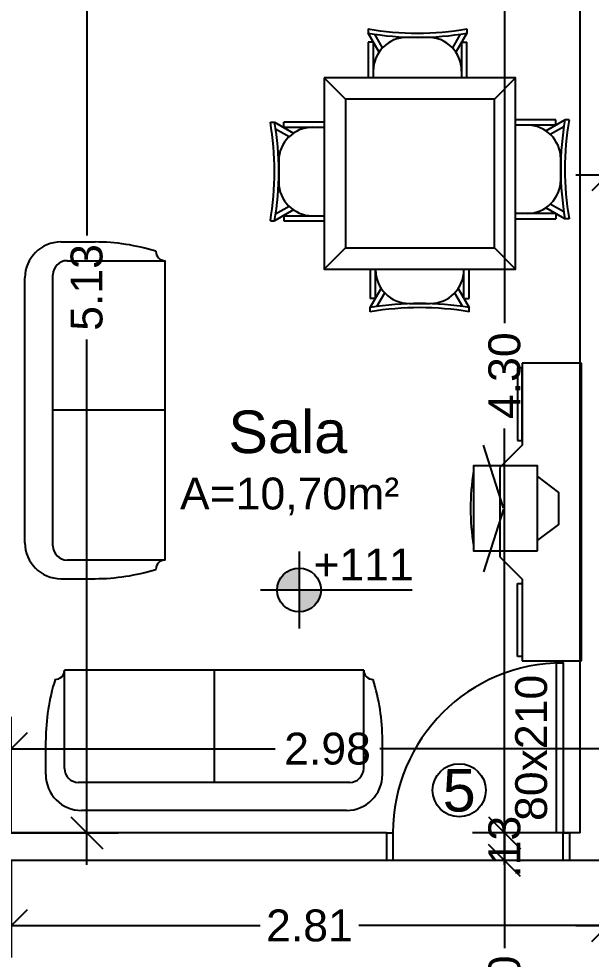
# Model space of a CAD drawing. Extents: x -120 to 178, y 5 to 129.
# Drawn here: x 17.32 to 20.012, y 86.52 to 90.942 of the extents above; entities that cross this region are included whole.
import ezdxf
from ezdxf.enums import TextEntityAlignment as Align

# ---------------------------------------------------------------- set-up
doc = ezdxf.new("R2010")
doc.units = 0
doc.header["$MEASUREMENT"] = 0
doc.layers.get('0').update_dxf_attribs({"linetype": 'CONTINUOUS'})
doc.layers.get('DEFPOINTS').update_dxf_attribs({"linetype": 'CONTINUOUS'})
for name, color, linetype in [('cota', 1, 'CONTINUOUS'), ('janela-porta', 6, 'CONTINUOUS'), ('moveis', 253, 'CONTINUOUS'), ('nivel', 4, 'CONTINUOUS'), ('parede', 2, 'CONTINUOUS'), ('piso', 4, 'CONTINUOUS'), ('texto', 7, 'CONTINUOUS'), ('vegetacao', 82, 'CONTINUOUS')]:
    doc.layers.add(name, color=color, linetype=linetype)
doc.styles.add('ROMANS', font='arial.ttf', dxfattribs={"height": 1.5})
doc.styles.get("Standard").update_dxf_attribs({"font": 'arial.ttf'})
doc.dimstyles.new('cotass', dxfattribs={"dimtxt": 0.15, "dimasz": 0.15, "dimexe": 0.15, "dimexo": 0, "dimgap": 0.05, "dimtad": 0, "dimzin": 4, "dimdsep": 46, "dimtxsty": 'Standard', "dimblk": 'OBLIQUE', "dimcen": 0, "dimdle": 0.15, "dimclrd": 256, "dimclrt": 4, "dimadec": 0, "dimazin": 1, "dimtfac": 1, "dimtix": 1, "dimtofl": 0, "dimtmove": 0, "dimatfit": 3, "dimldrblk": 'OPEN30', "dimfxl": 0, "dimtolj": 1, "dimtzin": 0, "dimlwd": -1, "dimarcsym": 0})

# ---------------------------------------------------------------- blocks, each defined once
blk = doc.blocks.new('_Oblique')
at = {"color": 0, "linetype": 'ByBlock', "lineweight": -2}
blk.add_line((-0.5, -0.5), (0.5, 0.5), dxfattribs=at)
blk = doc.blocks.new('*D80')
at = {"layer": 'cota', "transparency": 16777216}
for p, q in [((19.6044, 91.5637), (19.6044, 89.5113)), ((19.6044, 86.9637), (19.6044, 89.0161))]:
    blk.add_line(p, q, dxfattribs=at)
at = {"layer": 'cota', "color": 0, "lineweight": -2, "transparency": 16777216}
for p, q in [((19.9594, 91.4137), (19.4544, 91.4137)), ((19.9594, 87.1137), (19.4544, 87.1137))]:
    blk.add_line(p, q, dxfattribs=at)
at = {"layer": 'DEFPOINTS', "color": 0, "transparency": 16777216}
for p in [(19.9594, 91.4137), (19.6044, 87.1137), (19.9594, 87.1137)]:
    blk.add_point(p, dxfattribs=at)
at = {"layer": 'cota', "transparency": 16777216, "xscale": 0.15, "yscale": 0.15, "zscale": 0.15}
for p, rotation in [((19.6044, 91.4137), 90), ((19.6044, 87.1137), 270)]:
    blk.add_blockref('_Oblique', p, dxfattribs=dict(at, rotation=rotation))
at = {"layer": 'cota', "color": 4, "transparency": 16777216, "insert": (19.6044, 89.2637), "char_height": 0.15, "attachment_point": 5, "rotation": 90}
blk.add_mtext('\\A1;4.30', dxfattribs=at)
blk = doc.blocks.new('_Open30')
at = {"color": 0, "linetype": 'ByBlock', "lineweight": -2}
for p, q in [((-1, 0.268), (0, 0)), ((0, 0), (-1, -0.268)), ((0, 0), (-1, 0))]:
    blk.add_line(p, q, dxfattribs=at)
blk = doc.blocks.new('*D81')
at = {"layer": 'cota', "transparency": 16777216}
for p, q in [((19.6044, 87.1137), (19.6044, 87.2637)), ((19.6044, 86.9837), (19.6044, 86.8337))]:
    blk.add_line(p, q, dxfattribs=at)
at = {"layer": 'cota', "color": 0, "lineweight": -2, "transparency": 16777216}
for p, q in [((19.9594, 87.1137), (19.4544, 87.1137)), ((19.9594, 86.9837), (19.4544, 86.9837))]:
    blk.add_line(p, q, dxfattribs=at)
at = {"layer": 'DEFPOINTS', "color": 0, "transparency": 16777216}
for p in [(19.9594, 87.1137), (19.6044, 86.9837), (19.9594, 86.9837)]:
    blk.add_point(p, dxfattribs=at)
at = {"layer": 'cota', "transparency": 16777216, "xscale": 0.15, "yscale": 0.15, "zscale": 0.15}
for p, rotation in [((19.6044, 87.1137), 270), ((19.6044, 86.9837), 90)]:
    blk.add_blockref('_Oblique', p, dxfattribs=dict(at, rotation=rotation))
at = {"layer": 'cota', "color": 4, "transparency": 16777216, "insert": (19.6044, 87.0487), "char_height": 0.15, "attachment_point": 5, "rotation": 90}
blk.add_mtext('\\A1;.13', dxfattribs=at)
blk = doc.blocks.new('*D82')
at = {"layer": 'cota', "transparency": 16777216}
for p, q in [((19.6044, 87.1337), (19.6044, 86.5712)), ((19.6044, 85.5337), (19.6044, 86.0962))]:
    blk.add_line(p, q, dxfattribs=at)
at = {"layer": 'cota', "color": 0, "lineweight": -2, "transparency": 16777216}
for p, q in [((19.9594, 86.9837), (19.4544, 86.9837)), ((20.4743, 85.6837), (19.4544, 85.6837))]:
    blk.add_line(p, q, dxfattribs=at)
at = {"layer": 'DEFPOINTS', "color": 0, "transparency": 16777216}
for p in [(19.9594, 86.9837), (19.6044, 85.6837), (20.4743, 85.6837)]:
    blk.add_point(p, dxfattribs=at)
at = {"layer": 'cota', "transparency": 16777216, "xscale": 0.15, "yscale": 0.15, "zscale": 0.15}
for p, rotation in [((19.6044, 86.9837), 90), ((19.6044, 85.6837), 270)]:
    blk.add_blockref('_Oblique', p, dxfattribs=dict(at, rotation=rotation))
at = {"layer": 'cota', "color": 4, "transparency": 16777216, "insert": (19.6044, 86.3337), "char_height": 0.15, "attachment_point": 5, "rotation": 90}
blk.add_mtext('\\A1;1.30', dxfattribs=at)
blk = doc.blocks.new('*D191')
at = {"layer": 'cota', "color": 0, "lineweight": -2, "transparency": 16777216}
for p, q in [((20.0894, 89.7637), (20.0894, 90.3587)), ((21.5894, 89.7637), (21.5894, 90.3587))]:
    blk.add_line(p, q, dxfattribs=at)
at = {"layer": 'cota', "transparency": 16777216}
for p, q in [((19.9394, 90.2087), (20.6019, 90.2087)), ((21.7394, 90.2087), (21.0769, 90.2087))]:
    blk.add_line(p, q, dxfattribs=at)
at = {"layer": 'DEFPOINTS', "color": 0, "transparency": 16777216}
for p in [(20.0894, 90.2087), (20.0894, 89.7637), (21.5894, 89.7637)]:
    blk.add_point(p, dxfattribs=at)
at = {"layer": 'cota', "transparency": 16777216, "xscale": 0.15, "yscale": 0.15, "zscale": 0.15, "rotation": 180}
blk.add_blockref('_Oblique', (20.0894, 90.2087), dxfattribs=at)
at = {"layer": 'cota', "transparency": 16777216, "xscale": 0.15, "yscale": 0.15, "zscale": 0.15}
blk.add_blockref('_Oblique', (21.5894, 90.2087), dxfattribs=at)
at = {"layer": 'cota', "color": 4, "transparency": 16777216, "insert": (20.8394, 90.2087), "char_height": 0.15, "attachment_point": 5}
blk.add_mtext('\\A1;1.50', dxfattribs=at)
blk = doc.blocks.new('*D201')
at = {"layer": 'cota', "color": 0, "lineweight": -2, "transparency": 16777216}
for p, q in [((17.2843, 86.9837), (17.2843, 86.5277)), ((20.0894, 86.9837), (20.0894, 86.5277))]:
    blk.add_line(p, q, dxfattribs=at)
at = {"layer": 'cota', "transparency": 16777216}
for p, q in [((17.1343, 86.6777), (18.4552, 86.6777)), ((20.2394, 86.6777), (18.9185, 86.6777))]:
    blk.add_line(p, q, dxfattribs=at)
at = {"layer": 'DEFPOINTS', "color": 0, "transparency": 16777216}
for p in [(17.2843, 86.9837), (20.0894, 86.9837), (20.0894, 86.6777)]:
    blk.add_point(p, dxfattribs=at)
at = {"layer": 'cota', "transparency": 16777216, "xscale": 0.15, "yscale": 0.15, "zscale": 0.15, "rotation": 180}
blk.add_blockref('_Oblique', (17.2843, 86.6777), dxfattribs=at)
at = {"layer": 'cota', "transparency": 16777216, "xscale": 0.15, "yscale": 0.15, "zscale": 0.15}
blk.add_blockref('_Oblique', (20.0894, 86.6777), dxfattribs=at)
at = {"layer": 'cota', "color": 4, "transparency": 16777216, "insert": (18.6868, 86.6777), "char_height": 0.15, "attachment_point": 5}
blk.add_mtext('\\A1;2.81', dxfattribs=at)
blk = doc.blocks.new('*D202')
at = {"layer": 'cota', "color": 0, "lineweight": -2, "transparency": 16777216}
for p, q in [((20.0894, 86.9837), (20.0894, 86.5277)), ((23.2193, 86.9837), (23.2193, 86.5277))]:
    blk.add_line(p, q, dxfattribs=at)
at = {"layer": 'cota', "transparency": 16777216}
for p, q in [((19.9394, 86.6777), (21.4096, 86.6777)), ((23.3693, 86.6777), (21.8991, 86.6777))]:
    blk.add_line(p, q, dxfattribs=at)
at = {"layer": 'DEFPOINTS', "color": 0, "transparency": 16777216}
for p in [(20.0894, 86.9837), (23.2193, 86.9837), (23.2193, 86.6777)]:
    blk.add_point(p, dxfattribs=at)
at = {"layer": 'cota', "transparency": 16777216, "xscale": 0.15, "yscale": 0.15, "zscale": 0.15, "rotation": 180}
blk.add_blockref('_Oblique', (20.0894, 86.6777), dxfattribs=at)
at = {"layer": 'cota', "transparency": 16777216, "xscale": 0.15, "yscale": 0.15, "zscale": 0.15}
blk.add_blockref('_Oblique', (23.2193, 86.6777), dxfattribs=at)
at = {"layer": 'cota', "color": 4, "transparency": 16777216, "insert": (21.6544, 86.6777), "char_height": 0.15, "attachment_point": 5}
blk.add_mtext('\\A1;3.13', dxfattribs=at)
blk = doc.blocks.new('*D220')
at = {"layer": 'cota', "transparency": 16777216}
for p, q in [((17.6394, 92.3937), (17.6394, 89.9235)), ((17.6394, 86.9637), (17.6394, 89.4339))]:
    blk.add_line(p, q, dxfattribs=at)
at = {"layer": 'cota', "color": 0, "lineweight": -2, "transparency": 16777216}
for p, q in [((17.2843, 92.2437), (17.7894, 92.2437)), ((17.2843, 87.1137), (17.7894, 87.1137))]:
    blk.add_line(p, q, dxfattribs=at)
at = {"layer": 'DEFPOINTS', "color": 0, "transparency": 16777216}
for p in [(17.2843, 92.2437), (17.2843, 87.1137), (17.6394, 87.1137)]:
    blk.add_point(p, dxfattribs=at)
at = {"layer": 'cota', "transparency": 16777216, "xscale": 0.15, "yscale": 0.15, "zscale": 0.15}
for p, rotation in [((17.6394, 92.2437), 90), ((17.6394, 87.1137), 270)]:
    blk.add_blockref('_Oblique', p, dxfattribs=dict(at, rotation=rotation))
at = {"layer": 'cota', "color": 4, "transparency": 16777216, "insert": (17.6394, 89.6787), "char_height": 0.15, "attachment_point": 5, "rotation": 90}
blk.add_mtext('\\A1;5.13', dxfattribs=at)
blk = doc.blocks.new('*D274')
at = {"layer": 'cota', "color": 0, "lineweight": -2, "transparency": 16777216}
for p, q in [((17.2843, 87.1137), (17.2843, 87.6592)), ((20.2594, 87.1137), (20.2594, 87.6592))]:
    blk.add_line(p, q, dxfattribs=at)
at = {"layer": 'cota', "transparency": 16777216}
for p, q in [((17.1343, 87.5092), (18.5256, 87.5092)), ((20.4094, 87.5092), (19.0181, 87.5092))]:
    blk.add_line(p, q, dxfattribs=at)
at = {"layer": 'DEFPOINTS', "color": 0, "transparency": 16777216}
for p in [(20.2594, 87.5092), (17.2843, 87.1137), (20.2594, 87.1137)]:
    blk.add_point(p, dxfattribs=at)
at = {"layer": 'cota', "transparency": 16777216, "xscale": 0.15, "yscale": 0.15, "zscale": 0.15, "rotation": 180}
blk.add_blockref('_Oblique', (17.2843, 87.5092), dxfattribs=at)
at = {"layer": 'cota', "transparency": 16777216, "xscale": 0.15, "yscale": 0.15, "zscale": 0.15}
blk.add_blockref('_Oblique', (20.2594, 87.5092), dxfattribs=at)
at = {"layer": 'cota', "color": 4, "transparency": 16777216, "insert": (18.7719, 87.5092), "char_height": 0.15, "attachment_point": 5}
blk.add_mtext('\\A1;2.98', dxfattribs=at)
blk = doc.blocks.new('NIVEL')
at = {"layer": 'nivel'}
h = blk.add_hatch(color=256, dxfattribs=at)
h.paths.add_polyline_path([(0, 0.1375, 0.414214), (-0.1375, 0), (0, 0)])
h.paths.add_polyline_path([(0, 0), (0, -0.1375, 0.414214), (0.1375, 0)])
for p, q in [((0, 0.2417), (0, -0.2417)), ((0.7095, 0), (-0.2418, 0))]:
    blk.add_line(p, q, dxfattribs=at)
blk.add_circle((0, 0), 0.1375, dxfattribs=at)

msp = doc.modelspace()

# ---------------------------------------------------------------- hatches: boundary and pattern name
at = {"layer": 'vegetacao'}
h = msp.add_hatch(dxfattribs=at)
h.set_pattern_fill('ANGLE', color=256, scale=2, style=0)
h.set_pattern_definition([(0, (4.21934, 69.4), (0, 0.55), [0.4, -0.15]), (90, (4.21934, 69.4), (-0.55, 3e-17), [0.4, -0.15])])
edge = h.paths.add_edge_path()
edge.add_line((33.5894, 75.9237), (33.5894, 116.2837))
edge.add_line((33.5894, 116.2837), (9.8693, 116.2837))
edge.add_line((9.8693, 116.2837), (9.8693, 110.2837))
edge.add_line((9.8693, 110.2837), (27.5894, 110.2837))
edge.add_arc((27.5894, 107.2837), 3, 0, 90, ccw=False)
edge.add_line((30.5894, 107.2837), (30.5894, 75.9237))
edge.add_line((30.5894, 75.9237), (33.5894, 75.9237))

# ---------------------------------------------------------------- linework, layer by layer
at = {"layer": 'cota', "color": 6}
msp.add_circle((19.3911, 87.3143), 0.125, dxfattribs=at)
at = {"layer": 'janela-porta', "color": 6, "linetype": 'Continuous'}
msp.add_lwpolyline([(19.8794, 87.1137), (19.8494, 87.1137), (19.8494, 87.9137), (19.8794, 87.9137), (19.8794, 87.1137)], close=True, dxfattribs=at)
for points in [[(19.0494, 87.1137), (19.0794, 87.1137), (19.0794, 86.9837), (19.0494, 86.9837)], [(19.9094, 86.9837), (19.8794, 86.9837), (19.8794, 87.1137), (19.9094, 87.1137)]]:
    msp.add_lwpolyline(points, dxfattribs=at)
msp.add_arc((19.8794, 87.1137), 0.8, 90, 180, dxfattribs=at)
at = {"layer": 'moveis'}
for p, q in [((18.9623, 90.8943), (18.9623, 90.8744)), ((19.014, 90.7848), (18.9623, 90.8744)), ((19.0307, 90.8055), (18.9938, 90.8694)), ((19.3959, 90.8694), (19.359, 90.8055)), ((19.4274, 90.8744), (19.3756, 90.7848)), ((19.4274, 90.8943), (19.4274, 90.8744)), ((18.9623, 90.8316), (18.9623, 90.6646)), ((18.987, 90.8316), (18.9623, 90.8316)), ((18.987, 90.8316), (18.987, 90.6646)), ((19.2443, 90.8547), (19.1454, 90.8547)), ((19.4026, 90.8316), (19.4026, 90.6646)), ((19.4026, 90.8316), (19.4274, 90.8316)), ((19.4274, 90.6646), (19.4274, 90.8316)), ((18.7566, 90.6646), (18.8566, 90.5646)), ((19.5566, 90.5646), (19.6566, 90.6646)), ((18.5029, 90.4563), (18.5228, 90.4563)), ((18.5228, 90.4563), (18.6124, 90.4046)), ((18.7566, 90.4563), (18.5656, 90.4563)), ((18.5656, 90.4316), (18.5656, 90.4563)), ((18.5656, 90.4316), (18.7566, 90.4316)), ((19.8455, 90.4671), (19.6566, 90.4671)), ((19.8455, 90.4423), (19.6566, 90.4423)), ((19.7987, 90.4153), (19.8884, 90.4671)), ((19.8194, 90.3987), (19.8834, 90.4356)), ((19.8455, 90.4423), (19.8455, 90.4671)), ((19.9083, 90.4671), (19.8884, 90.4671)), ((18.5278, 90.4249), (18.5917, 90.388)), ((18.5425, 90.2733), (18.5425, 90.1743)), ((19.8687, 90.185), (19.8687, 90.284)), ((18.6124, 90.043), (18.5228, 89.9912)), ((18.5917, 90.0596), (18.5278, 90.0227)), ((19.8884, 90.002), (19.7987, 90.0537)), ((19.8834, 90.0335), (19.8194, 90.0704)), ((18.5029, 89.9912), (18.5228, 89.9912)), ((18.5656, 90.016), (18.7566, 90.016)), ((18.5656, 90.016), (18.5656, 89.9912)), ((18.5656, 89.9912), (18.7566, 89.9912)), ((19.8455, 90.0267), (19.6566, 90.0267)), ((19.6566, 90.002), (19.8455, 90.002)), ((19.8455, 90.0267), (19.8455, 90.002)), ((19.9083, 90.002), (19.8884, 90.002)), ((17.5173, 89.8926), (17.6785, 89.8926)), ((18.8566, 89.8646), (18.7566, 89.7646)), ((19.5566, 89.8646), (19.6566, 89.7646)), ((17.5466, 89.8046), (18.0085, 89.8046)), ((18.0085, 88.3972), (18.0085, 89.8046)), ((18.973, 89.7646), (18.973, 89.6267)), ((18.9978, 89.6267), (18.9978, 89.7646)), ((19.4134, 89.6267), (19.4134, 89.7646)), ((19.4381, 89.6267), (19.4381, 89.7646)), ((17.3487, 88.4778), (17.3487, 89.7239)), ((17.4806, 88.4632), (17.4806, 89.7386)), ((18.973, 89.5839), (19.0248, 89.6735)), ((19.0045, 89.5889), (19.0414, 89.6528)), ((19.3697, 89.6528), (19.4066, 89.5889)), ((19.3864, 89.6735), (19.4381, 89.5839)), ((18.9978, 89.6267), (18.973, 89.6267)), ((19.1561, 89.6036), (19.2551, 89.6036)), ((19.4134, 89.6267), (19.4381, 89.6267)), ((18.973, 89.564), (18.973, 89.5839)), ((19.4381, 89.564), (19.4381, 89.5839)), ((19.6867, 89.3223), (19.6867, 88.9373)), ((19.9667, 89.3223), (19.6867, 89.3223)), ((19.9667, 87.9223), (19.9667, 89.3223)), ((19.6867, 89.3013), (19.6657, 89.3013)), ((19.6657, 89.3013), (19.6657, 88.9583)), ((19.6867, 88.9583), (19.6867, 89.3013)), ((18.0085, 89.1009), (17.4806, 89.1009)), ((19.5998, 88.6423), (19.5054, 88.9375)), ((19.6867, 88.9373), (19.5817, 88.8323)), ((19.6657, 88.9583), (19.6867, 88.9583)), ((19.5817, 88.8323), (19.5817, 88.4123)), ((19.5998, 88.6368), (19.5054, 88.3417)), ((17.5466, 88.3972), (18.0085, 88.3972)), ((19.5817, 88.4123), (19.6867, 88.3073)), ((17.5173, 88.3092), (17.6785, 88.3092)), ((19.6867, 88.3073), (19.6867, 87.9223)), ((19.6657, 87.9433), (19.6657, 88.2863)), ((19.6657, 88.2863), (19.6867, 88.2863)), ((19.6867, 88.2863), (19.6867, 87.9433)), ((19.6867, 87.9433), (19.6657, 87.9433)), ((19.6867, 87.9223), (19.9667, 87.9223)), ((17.5346, 87.4173), (17.5346, 87.8791)), ((18.9421, 87.8791), (17.5346, 87.8791)), ((18.2384, 87.8791), (18.2384, 87.3513)), ((18.9421, 87.4173), (18.9421, 87.8791)), ((17.4467, 87.388), (17.4467, 87.5491)), ((19.0301, 87.388), (19.0301, 87.5491)), ((18.876, 87.3513), (17.6007, 87.3513)), ((18.8614, 87.2193), (17.6154, 87.2193))]:
    msp.add_line(p, q, dxfattribs=at)
for points in [[(18.7566, 90.6646), (18.7566, 89.7646), (19.6566, 89.7646), (19.6566, 90.6646), (18.7566, 90.6646)], [(18.8566, 90.5646), (18.8566, 89.8646), (19.5566, 89.8646), (19.5566, 90.5646), (18.8566, 90.5646)], [(19.7589, 88.4396), (19.7589, 88.8396), (19.4589, 88.8396), (19.4589, 88.4396), (19.7589, 88.4396)]]:
    msp.add_lwpolyline(points, close=True, dxfattribs=at)
msp.add_lwpolyline([(19.7589, 88.7896), (19.8589, 88.7146), (19.8589, 88.5646), (19.7589, 88.4896)], dxfattribs=at)
for centre, radius, start, end in [((19.1948, 92.2507), 1.3762, 260.271, 279.729), ((19.1948, 92.2309), 1.3762, 260.271, 279.729), ((19.1454, 90.6964), 0.1583, 90, 180), ((19.2443, 90.6964), 0.1583, 0, 90), ((17.1465, 90.2238), 1.3762, 350.271, 9.729), ((17.1663, 90.2238), 1.3762, 350.271, 9.729), ((18.7008, 90.2733), 0.1583, 90, 180), ((19.7103, 90.284), 0.1583, 0, 90), ((21.2448, 90.2345), 1.3762, 170.271, 189.729), ((21.2646, 90.2345), 1.3762, 170.271, 189.729), ((18.7008, 90.1743), 0.1583, 180, 270), ((19.7103, 90.185), 0.1583, 270, 0), ((17.5173, 89.7239), 0.1686, 90, 180), ((17.6756, 88.9224), 0.9702, 72.6816, 89.8278), ((18.0085, 89.8486), 0.044, 180, 269.9969), ((17.5466, 89.7386), 0.066, 90, 180), ((19.1561, 89.7619), 0.1583, 180, 270), ((19.255, 89.7619), 0.1583, 270, 0), ((19.2056, 88.2274), 1.3762, 80.271, 99.729), ((19.2056, 88.2076), 1.3762, 80.271, 99.729), ((20.4917, 88.6396), 1.0475, 170.3828, 189.6172), ((17.5173, 88.4778), 0.1686, 180, 270), ((17.5466, 88.4631), 0.066, 180, 270), ((18.0085, 88.3532), 0.044, 90.003, 180), ((17.6756, 89.2794), 0.9702, 270.1723, 287.3184), ((17.4906, 87.8791), 0.044, 270, 359.997), ((18.9861, 87.8791), 0.044, 180.003, 270), ((18.4169, 87.5463), 0.9702, 162.6817, 179.8277), ((18.0599, 87.5463), 0.9702, 0.1723, 17.3184), ((17.6153, 87.388), 0.1686, 180, 270), ((17.6006, 87.4173), 0.066, 180, 270), ((18.8614, 87.388), 0.1686, 270, 0), ((18.8761, 87.4173), 0.066, 270, 0)]:
    msp.add_arc(centre, radius, start, end, dxfattribs=at)
at = {"layer": 'parede'}
for p, q in [((19.9594, 87.1137), (19.9594, 91.4137)), ((19.0494, 87.1137), (17.2843, 87.1137)), ((19.0494, 87.1137), (19.0494, 86.9837)), ((19.9594, 87.1137), (19.9094, 87.1137)), ((19.9094, 87.1137), (19.9094, 86.9837)), ((19.0494, 86.9837), (17.2843, 86.9837)), ((20.0894, 86.9837), (19.9094, 86.9837))]:
    msp.add_line(p, q, dxfattribs=at)
at = {"layer": 'piso'}
msp.add_line((19.9094, 86.9837), (19.0494, 86.9837), dxfattribs=at)

# ---------------------------------------------------------------- block references
at = {"layer": 'nivel', "xscale": 0.75, "yscale": 0.75, "zscale": 0.75}
msp.add_blockref('NIVEL', (18.6381, 88.2559), dxfattribs=at)

# ---------------------------------------------------------------- texts
at = {"layer": 'cota', "color": 6, "style": 'ROMANS'}
msp.add_text('5', height=0.2, dxfattribs=at).set_placement((19.3911, 87.3143), align=Align.MIDDLE_CENTER)
at = {"layer": 'texto'}
for s, height, p in [('Sala', 0.2, (18.5848, 88.8399)), ('A=10,70m²', 0.15, (18.5932, 88.5897)), ('+111', 0.15, (18.9413, 88.2559))]:
    msp.add_text(s, height=height, dxfattribs=at).set_placement(p, align=Align.BOTTOM_CENTER)
msp.add_text('80x210', height=0.15, rotation=90, dxfattribs=at).set_placement((19.8494, 87.5137), align=Align.BOTTOM_CENTER)

# ---------------------------------------------------------------- dimensions: what is measured, and where the dimension line sits
at = {"layer": 'cota'}
dim = msp.add_linear_dim(base=(17.6394, 87.1137), p1=(17.2843, 92.2437), p2=(17.2843, 87.1137), angle=90, dimstyle='cotass', dxfattribs=at)
dim.commit()
dim.dimension.update_dxf_attribs({"geometry": '*D220', "text_midpoint": (17.6394, 89.6787)})
for base, p1, p2, picture, middle in [((19.6044, 87.1137), (19.9594, 91.4137), (19.9594, 87.1137), '*D80', (19.6044, 89.2637)), ((19.6044, 86.9837), (19.9594, 87.1137), (19.9594, 86.9837), '*D81', (19.6044, 87.0487)), ((19.6044, 85.6837), (19.9594, 86.9837), (20.4743, 85.6837), '*D82', (19.6044, 86.3337))]:
    dim = msp.add_linear_dim(base=base, p1=p1, p2=p2, angle=90, dimstyle='cotass', override={"dimtmove": 1}, dxfattribs=at)
    dim.commit()
    dim.dimension.update_dxf_attribs({"geometry": picture, "text_midpoint": middle})
for base, p1, p2, picture, middle in [((20.0894, 90.2087), (21.5894, 89.7637), (20.0894, 89.7637), '*D191', (20.8394, 90.2087)), ((20.2594, 87.5092), (17.2843, 87.1137), (20.2594, 87.1137), '*D274', (18.7719, 87.5092)), ((20.0894, 86.6777), (17.2843, 86.9837), (20.0894, 86.9837), '*D201', (18.6868, 86.6777)), ((23.2193, 86.6777), (20.0894, 86.9837), (23.2193, 86.9837), '*D202', (21.6544, 86.6777))]:
    dim = msp.add_linear_dim(base=base, p1=p1, p2=p2, dimstyle='cotass', dxfattribs=at)
    dim.commit()
    dim.dimension.update_dxf_attribs({"geometry": picture, "text_midpoint": middle})

doc.saveas('drawing.dxf')
